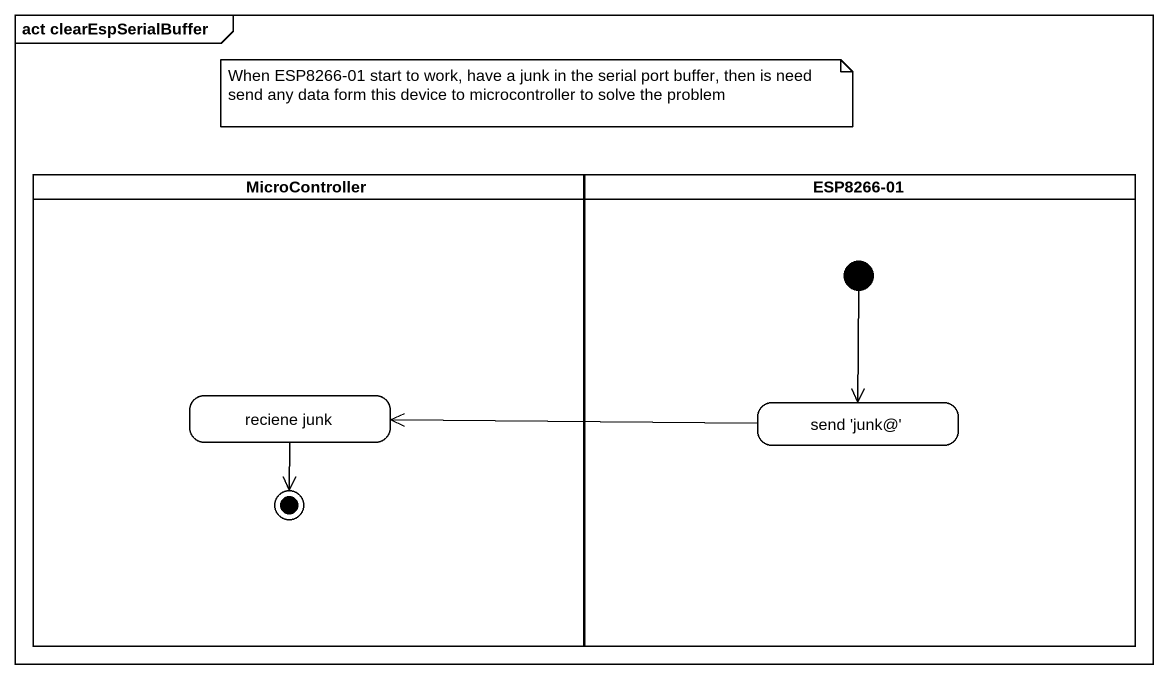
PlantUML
@startuml
mainframe act clearEspSerialBuffer
hide empty description
state MicroController <<partition>> {
  state "reciene junk" as reciene_junk
  reciene_junk --> [*]
}
state "ESP8266-01" as ESP8266_01 <<partition>> {
  state "send 'junk@'" as send_junk
  [*] --> send_junk
}
send_junk -left-> reciene_junk
note as N1
  When ESP8266-01 start to work, have a junk in the serial port buffer, then is need send any data form this device to microcontroller to solve the problem
end note
@enduml
